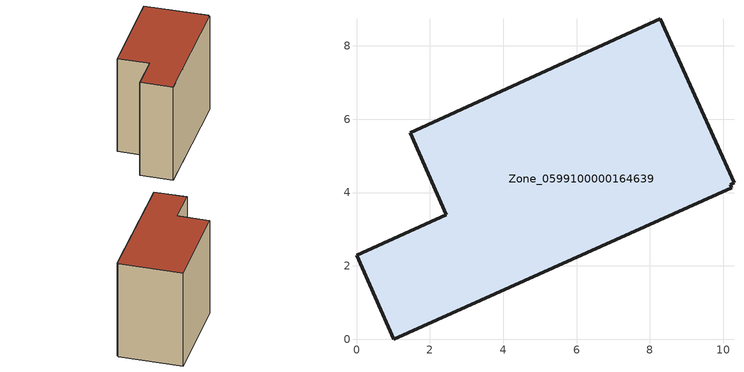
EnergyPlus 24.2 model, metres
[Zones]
Zone_0599100000164639
 floor ground (C_G): 0,2.29 2.45,3.4 1.46,5.63 8.28,8.74 10.29,4.26 10.2,4.22 10.23,4.14 1.01,0 z3.19
 wall outside (C_F): 2.45,3.4 0,2.29 1.01,0 10.23,4.14 10.2,4.22 10.29,4.26 8.28,8.74 1.46,5.63 2.45,3.4 z3.19:11.13
 roof outside (C_R): 10.29,4.26 8.28,8.74 1.46,5.63 2.45,3.4 0,2.29 1.01,0 10.23,4.14 10.2,4.22 z11.13
[BUILDING]
Pand.0599100000164639: North Axis=0; Terrain=City; Loads Convergence Tolerance Value=0.04; Temperature Convergence Tolerance Value=0.4; Solar Distribution=FullExterior; Maximum Number of Warmup Days=25; Minimum Number of Warmup Days=1
[Site:Location]
Rotterdam.The.Hague.AP_ZH_NLD Design_Conditions: Latitude=51.96; Longitude=4.45; Time Zone=1; Elevation=-4.5
[SITE:GROUNDTEMPERATURE:BUILDINGSURFACE]
18, 18, 18, 18, 18, 18, 18, 18, 18, 18, 18, 18
[MATERIAL] Thermal Absorptance=0.9; Solar Absorptance=0.7; Visible Absorptance=0.7
Name | Roughness | Thickness | Conductivity | Density | Specific Heat
G.TC.1946 | MediumSmooth | 0.15 | 1 | 540 | 1210
F.TC.1946 | Rough | 0.3 | 0.857143 | 1920 | 840
R.TC.1946 | MediumRough | 0.2 | 0.909091 | 1500 | 1000
[CONSTRUCTION]
C_G: G.TC.1946
C_F: F.TC.1946
C_R: R.TC.1946
[ZONE]
Zone_0599100000164639: Type=1; Multiplier=1; Ceiling Height=Autocalculate; Volume=Autocalculate; Floor Area=autocalculate; Part of Total Floor Area=Yes
[ZONEINFILTRATION:DESIGNFLOWRATE]
Infil_Zone_0599100000164639: Zone or ZoneList or Space or SpaceList=Zone_0599100000164639; Schedule=AlwaysOn; Design Flow Rate Calculation Method=Flow/Area; Flow Rate per Floor Area=0.003; Constant Term Coefficient=1; Temperature Term Coefficient=0; Velocity Term Coefficient=0; Velocity Squared Term Coefficient=0
[HVACTEMPLATE:ZONE:IDEALLOADSAIRSYSTEM]
Zone_0599100000164639: Maximum Heating Supply Air Temperature=50; Minimum Cooling Supply Air Temperature=13; Maximum Heating Supply Air Humidity Ratio=0.0156; Minimum Cooling Supply Air Humidity Ratio=0.0077; Heating Limit=NoLimit; Cooling Limit=NoLimit; Dehumidification Control Type=ConstantSensibleHeatRatio; Cooling Sensible Heat Ratio=0.7; Dehumidification Setpoint=60; Humidification Control Type=None; Humidification Setpoint=30; Outdoor Air Method=None; Outdoor Air Flow Rate per Person=0.00944; Outdoor Air Flow Rate per Zone Floor Area=0; Outdoor Air Flow Rate per Zone=0; Demand Controlled Ventilation Type=None; Outdoor Air Economizer Type=NoEconomizer; Heat Recovery Type=None; Sensible Heat Recovery Effectiveness=0.7; Latent Heat Recovery Effectiveness=0.65
[ZONECONTROL:THERMOSTAT]
ThermostatControl_Zone_0599100000164639: Zone or ZoneList=Zone_0599100000164639; Control Type Schedule=DualSetpointControlType; Control 1=Thermostat_Zone_0599100000164639; Temperature Difference Between Cutout And Setpoint=0
[THERMOSTATSETPOINT:DUALSETPOINT]
Thermostat_Zone_0599100000164639: Heating Setpoint Temperature Schedule=HeatingSetpoint_Zone_0599100000164639; Cooling Setpoint Temperature Schedule=CoolingSetpoint_Zone_0599100000164639
[SCHEDULE:COMPACT]
HeatingSetpoint_Zone_0599100000164639: Through: 12/31, For: AllDays, Until: 24:00, 21
CoolingSetpoint_Zone_0599100000164639: Through: 12/31, For: AllDays, Until: 24:00, 24
DualSetpointControlType: Through: 12/31, For: AllDays, Until: 24:00, 4
AlwaysOn: Through: 12/31, For: AllDays, Until: 24:00, 1
